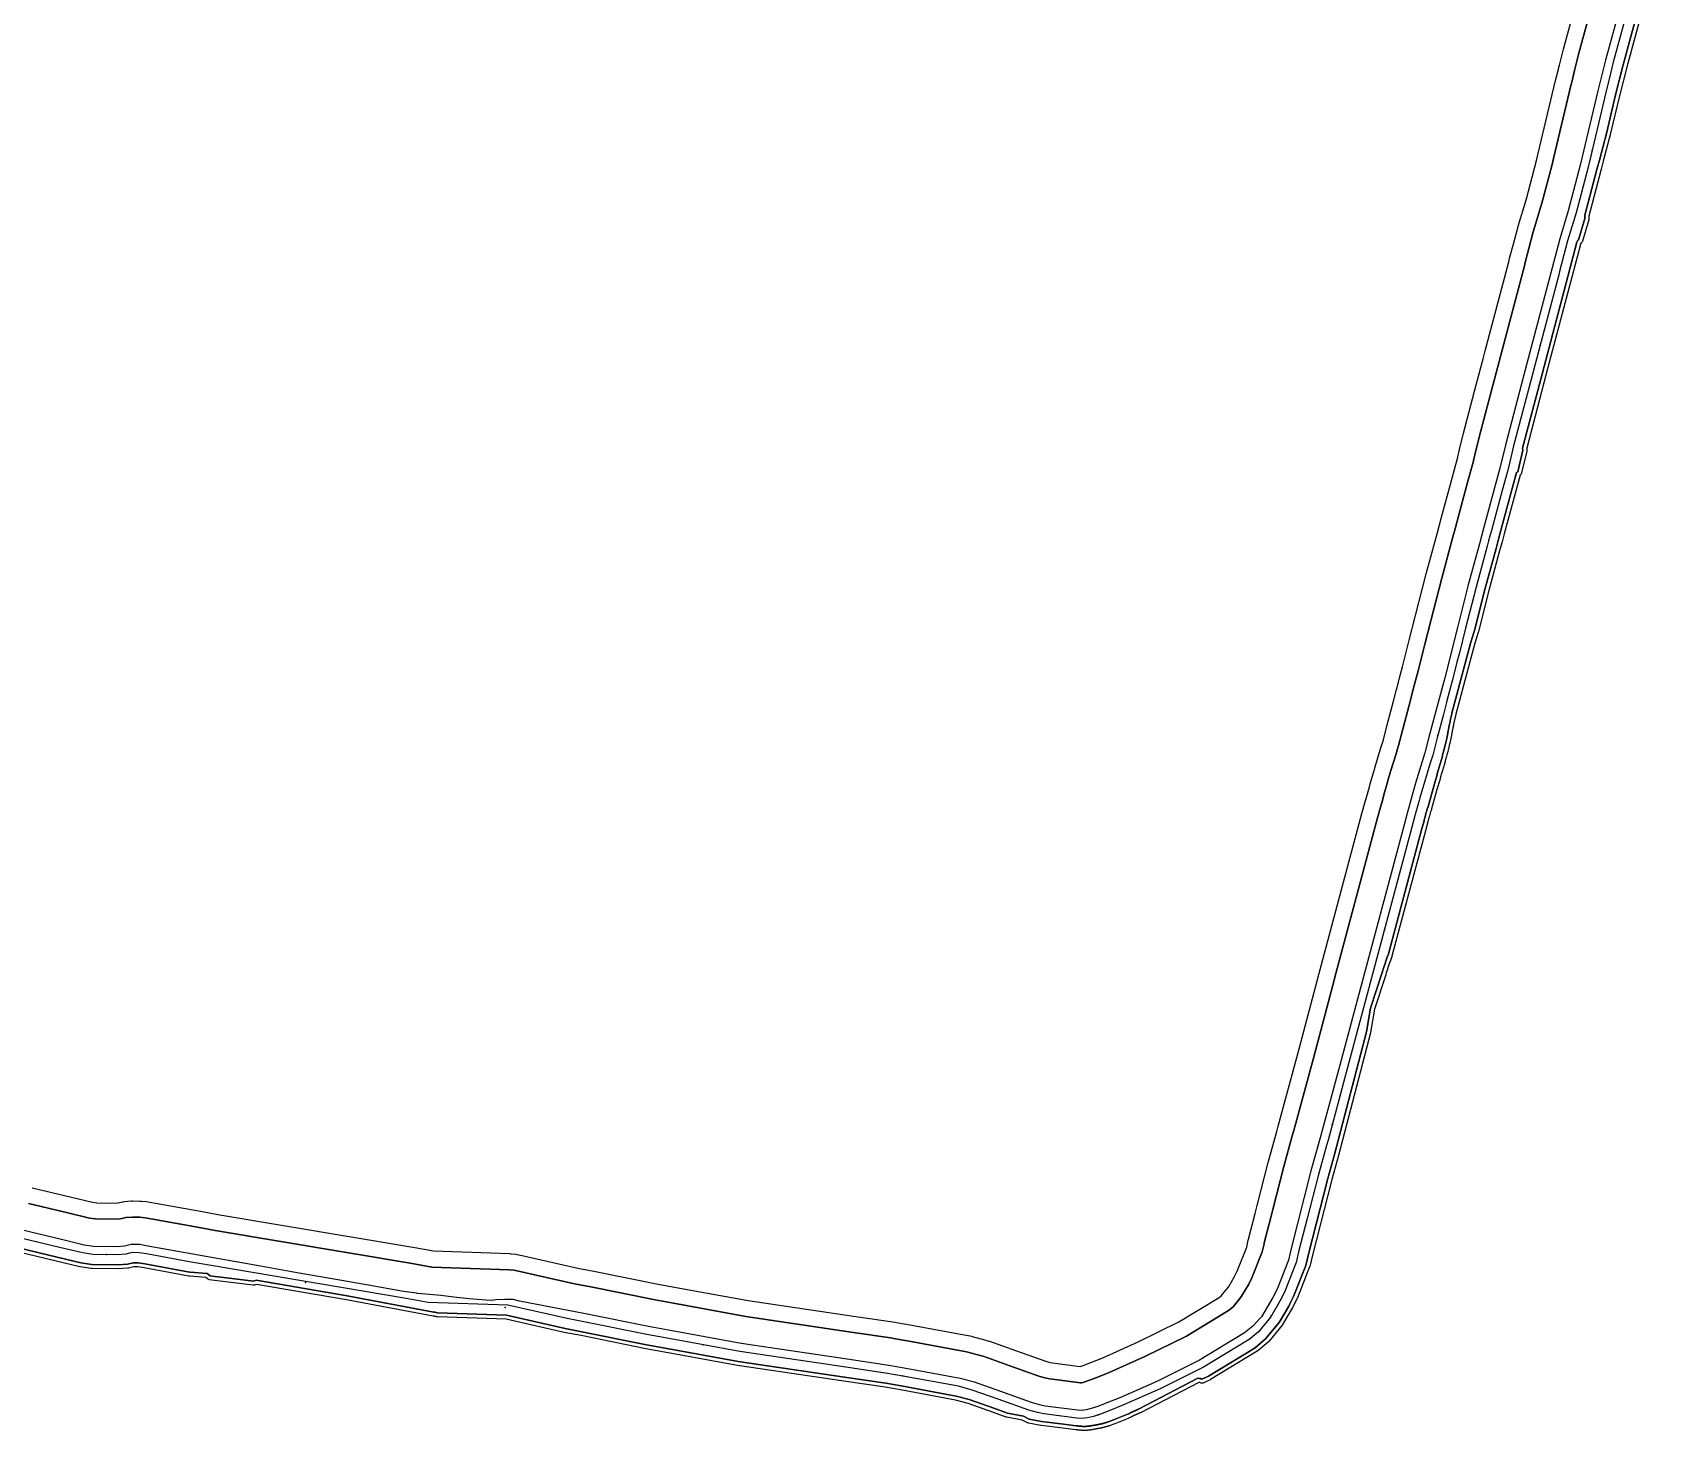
# Model space of a CAD drawing. Header units: inches. Extents: x 87993 to 113012, y 435073 to 454214.
# Drawn here: x 91608 to 92414, y 440120 to 440813 of the extents above; entities that cross this region are included whole.
import ezdxf

# ---------------------------------------------------------------- set-up
doc = ezdxf.new("R2010")
doc.units = ezdxf.units.IN
doc.header["$MEASUREMENT"] = 0
for name, color, linetype, true_color in [('As_waterkering_ZES', 7, 'Continuous', 0x00e84b), ('Beschermingszone_ZES', 7, 'Continuous', 0xfbe8ed), ('Grens_bebouwingsvrije_zone_ZES', 7, 'Continuous', 0xa4e805), ('Kernzone_ZES', 7, 'Continuous', 0xf3e833), ('Referentiepunten_ZES', 7, 'Continuous', 0xb0e81c)]:
    doc.layers.add(name, color=color, linetype=linetype, true_color=true_color)

msp = doc.modelspace()

# ---------------------------------------------------------------- linework, layer by layer
at = {"layer": 'As_waterkering_ZES'}
for points in [[(92407.6, 440859.77), (92391, 440798.77), (92388.9, 440790.36), (92387.62, 440785.28), (92387.24, 440783.73), (92378.46, 440746.74), (92377.64, 440743.59), (92372.53, 440724.11), (92368.35, 440710.16), (92366.38, 440702.67), (92364.37, 440695.07), (92364.36, 440695.02), (92363.92, 440693.36), (92352.27, 440649.13), (92351.25, 440645.26), (92347.83, 440632.28), (92341.6, 440608.62), (92339.67, 440600.7), (92338.82, 440597.17), (92338.66, 440596.53), (92335.94, 440586.48), (92335.27, 440584.01), (92330.56, 440566.65), (92329.52, 440562.78), (92328.47, 440558.93), (92322.96, 440538.6), (92317.81, 440518.24), (92314.71, 440506.01), (92313.5, 440501.28), (92311.29, 440492.57), (92309.84, 440487.09), (92308.53, 440482.17), (92308.31, 440481.31), (92306.76, 440475.46), (92303.66, 440463.78), (92301.5, 440455.27), (92300.88, 440453.26), (92300.12, 440450.78), (92297.38, 440441.88), (92296.86, 440440.21), (92295.16, 440434.12), (92294.76, 440432.69), (92293.15, 440426.92), (92292.86, 440425.89), (92291.11, 440419.58), (92269.85, 440339.93), (92269.65, 440339.18), (92259.31, 440300.46), (92249.59, 440264.44), (92248.84, 440261.76), (92244.65, 440246.72), (92239.25, 440225.6), (92238.27, 440221.74), (92235.02, 440209.05), (92233.8, 440203.74), (92227.99, 440188.95), (92225.77, 440184.5), (92221.24, 440176.85), (92218.92, 440174)], [(92218.92, 440174), (92215.11, 440169.33), (92210.57, 440165.51), (92187.89, 440151.8), (92166.36, 440141.17), (92147.94, 440132.92), (92141.4, 440130.34), (92136.78, 440128.56), (92133.28, 440127.44), (92130.37, 440126.64), (92127.4, 440126.38), (92125.03, 440126.61), (92108.79, 440128.62), (92105.54, 440129.29), (92101.32, 440130.54), (92086.06, 440135.98), (92073.25, 440140.51), (92066.45, 440142.36), (92038.85, 440147.44), (92031.28, 440148.76), (92010.66, 440151.8), (91958.09, 440159.61), (91921.98, 440166.2), (91912.8, 440167.85), (91880.71, 440174.32), (91872.48, 440175.93), (91843.09, 440182.52), (91803.52, 440183.94), (91792.63, 440185.94), (91695.01, 440202.33), (91686.16, 440203.91), (91664.02, 440207.95), (91660.36, 440208.59), (91656.86, 440208.66), (91653.76, 440207.86), (91649.57, 440207.57), (91637.32, 440207.73), (91632.36, 440208.46), (91620.87, 440211.23), (91601.62, 440215.83)]]:
    msp.add_lwpolyline(points, dxfattribs=at)
at = {"layer": 'Beschermingszone_ZES'}
for points in [[(91607.3, 440240.79, 0), (91626.85, 440236.12, 0), (91637.24, 440233.62, 0), (91639.36, 440233.3, 0), (91648.84, 440233.18, 0), (91649.65, 440233.24, 0), (91650.53, 440233.46, 0), (91650.82, 440233.53, 0), (91652.12, 440233.81, 0), (91652.41, 440233.87, 0), (91653.15, 440233.96, 0), (91656.37, 440234.23, 0), (91657.1, 440234.25, 0), (91660.84, 440234.18, 0), (91661.45, 440234.15, 0), (91664.14, 440233.89, 0), (91664.75, 440233.81, 0), (91668.49, 440233.16, 0), (91690.71, 440229.1, 0), (91699.38, 440227.55, 0), (91797.06, 440211.15, 0), (91806.3, 440209.46, 0), (91844.01, 440208.11, 0), (91844.56, 440208.07, 0), (91846.98, 440207.81, 0), (91847.53, 440207.73, 0), (91847.71, 440207.7, 0), (91848.51, 440207.54, 0), (91848.69, 440207.5, 0), (91877.75, 440200.99, 0), (91885.7, 440199.43, 0), (91917.59, 440193, 0), (91926.54, 440191.39, 0), (91962.26, 440184.88, 0), (92014.4, 440177.13, 0), (92035.06, 440174.08, 0), (92035.63, 440173.99, 0), (92043.35, 440172.65, 0), (92071.09, 440167.54, 0), (92071.42, 440167.47, 0), (92072.85, 440167.14, 0), (92073.17, 440167.06, 0), (92079.97, 440165.21, 0), (92080.26, 440165.13, 0), (92081.51, 440164.74, 0), (92081.79, 440164.64, 0), (92094.63, 440160.1, 0), (92109.26, 440154.89, 0), (92111.78, 440154.14, 0), (92112.95, 440153.9, 0), (92126.67, 440152.2, 0), (92128.25, 440152.71, 0), (92132.1, 440154.19, 0), (92138.01, 440156.52, 0), (92155.46, 440164.34, 0), (92175.57, 440174.27, 0), (92195.62, 440186.39, 0), (92196.79, 440187.38, 0), (92198.99, 440190.07, 0), (92199.1, 440190.21, 0), (92200.19, 440191.54, 0), (92203.28, 440196.76, 0), (92204.59, 440199.38, 0), (92209.28, 440211.32, 0), (92210.08, 440214.82, 0), (92210.21, 440215.34, 0), (92213.46, 440228.08, 0), (92214.45, 440231.95, 0), (92219.92, 440253.32, 0), (92224.19, 440268.66, 0), (92224.91, 440271.24, 0), (92234.59, 440307.11, 0), (92244.91, 440345.79, 0), (92245.11, 440346.53, 0), (92266.41, 440426.3, 0), (92268.2, 440432.76, 0), (92268.49, 440433.81, 0), (92270.1, 440439.58, 0), (92270.5, 440441.01, 0), (92272.22, 440447.15, 0), (92272.38, 440447.7, 0), (92272.91, 440449.42, 0), (92275.65, 440458.32, 0), (92276.42, 440460.8, 0), (92276.85, 440462.19, 0), (92278.88, 440470.21, 0), (92282.01, 440482.03, 0), (92283.56, 440487.88, 0), (92283.79, 440488.73, 0), (92285.09, 440493.65, 0), (92286.51, 440499, 0), (92288.69, 440507.58, 0), (92289.89, 440512.31, 0), (92293, 440524.53, 0), (92298.19, 440545.09, 0), (92303.77, 440565.65, 0), (92304.81, 440569.47, 0), (92305.84, 440573.32, 0), (92310.56, 440590.71, 0), (92311.23, 440593.18, 0), (92313.87, 440602.91, 0), (92313.94, 440603.22, 0), (92314.8, 440606.74, 0), (92316.78, 440614.9, 0), (92323.08, 440638.8, 0), (92326.49, 440651.78, 0), (92327.52, 440655.65, 0), (92339.17, 440699.88, 0), (92339.61, 440701.58, 0), (92341.62, 440709.19, 0), (92343.61, 440716.75, 0), (92343.81, 440717.45, 0), (92347.88, 440731.04, 0), (92352.87, 440750.07, 0), (92353.62, 440752.93, 0), (92362.37, 440789.8, 0), (92362.79, 440791.5, 0), (92363.94, 440796.03, 0), (92364.06, 440796.58, 0), (92364.29, 440797.38, 0), (92366.24, 440805.24, 0), (92382.93, 440866.59, 0)], [(92414.35, 440857.9, 0), (92397.78, 440797, 0), (92394.04, 440782.07, 0), (92389.65, 440763.56, 0), (92389.63, 440763.52, 0), (92386, 440749.68, 0), (92384.98, 440745.8, 0), (92383.97, 440741.93, 0), (92378.88, 440722.5, 0), (92378.85, 440722.29, 0), (92378.86, 440721.95, 0), (92378.87, 440721.57, 0), (92378.9, 440721.28, 0), (92378.88, 440720.98, 0), (92378.81, 440720.7, 0), (92375.64, 440710.09, 0), (92375.52, 440709.8, 0), (92375.36, 440709.52, 0), (92375.16, 440709.28, 0), (92374.92, 440709.07, 0), (92374.87, 440709.03, 0), (92374.84, 440708.99, 0), (92374.8, 440708.95, 0), (92374.78, 440708.9, 0), (92374.75, 440708.86, 0), (92374.74, 440708.8, 0), (92374.72, 440708.74, 0), (92374.7, 440708.58, 0), (92374.66, 440708.42, 0), (92358.6, 440647.46, 0), (92357.58, 440643.59, 0), (92348.06, 440607.42, 0), (92348.17, 440606.75, 0), (92348.2, 440606.47, 0), (92348.2, 440606.2, 0), (92348.15, 440605.93, 0), (92345.54, 440595.21, 0), (92345.46, 440594.95, 0), (92345.34, 440594.69, 0), (92345.18, 440594.46, 0), (92345, 440594.26, 0), (92344.78, 440594.08, 0), (92336.88, 440564.94, 0), (92335.84, 440561.07, 0), (92334.79, 440557.22, 0), (92329.29, 440536.94, 0), (92324.15, 440516.59, 0), (92324.12, 440516.49, 0), (92322.35, 440510.75, 0), (92312.94, 440475.51, 0), (92312.87, 440475.2, 0), (92312.79, 440474.85, 0), (92312.71, 440474.5, 0), (92312.63, 440474.15, 0), (92312.56, 440473.8, 0), (92312.48, 440473.44, 0), (92312.4, 440473.1, 0), (92312.32, 440472.75, 0), (92312.24, 440472.4, 0), (92312.17, 440472.05, 0), (92312.09, 440471.7, 0), (92312.01, 440471.35, 0), (92311.93, 440470.99, 0), (92311.86, 440470.65, 0), (92311.78, 440470.3, 0), (92311.71, 440469.95, 0), (92311.66, 440469.71, 0), (92311.6, 440469.46, 0), (92311.55, 440469.2, 0), (92311.5, 440468.95, 0), (92311.45, 440468.69, 0), (92311.4, 440468.44, 0), (92311.35, 440468.18, 0), (92311.3, 440467.93, 0), (92311.25, 440467.67, 0), (92311.2, 440467.42, 0), (92311.15, 440467.16, 0), (92311.11, 440466.91, 0), (92311.06, 440466.65, 0), (92311.01, 440466.4, 0), (92310.96, 440466.14, 0), (92310.92, 440465.9, 0), (92310.89, 440465.74, 0), (92310.86, 440465.55, 0), (92310.81, 440465.24, 0), (92310.76, 440464.95, 0), (92310.71, 440464.66, 0), (92310.66, 440464.35, 0), (92310.6, 440464.05, 0), (92310.54, 440463.76, 0), (92310.48, 440463.46, 0), (92310.42, 440463.16, 0), (92310.36, 440462.87, 0), (92310.29, 440462.57, 0), (92310.22, 440462.27, 0), (92310.16, 440461.98, 0), (92310.09, 440461.69, 0), (92310.02, 440461.39, 0), (92309.94, 440461.09, 0), (92309.87, 440460.8, 0), (92309.48, 440459.28, 0), (92308.76, 440456.44, 0), (92308.62, 440455.88, 0), (92308.47, 440455.33, 0), (92308.33, 440454.77, 0), (92308.18, 440454.22, 0), (92308.03, 440453.67, 0), (92307.88, 440453.12, 0), (92307.73, 440452.57, 0), (92307.57, 440452.02, 0), (92307.42, 440451.47, 0), (92307.26, 440450.92, 0), (92307.1, 440450.37, 0), (92306.94, 440449.82, 0), (92306.78, 440449.27, 0), (92306.62, 440448.73, 0), (92306.45, 440448.18, 0), (92306.29, 440447.65, 0), (92305.85, 440446.12, 0), (92305.38, 440444.43, 0), (92305.02, 440442.92, 0), (92304.98, 440442.8, 0), (92303.58, 440438.23, 0), (92300.9, 440428.66, 0), (92300.87, 440428.55, 0), (92300.64, 440427.83, 0), (92300.42, 440427.13, 0), (92300.21, 440426.42, 0), (92300.01, 440425.71, 0), (92299.81, 440425, 0), (92299.62, 440424.29, 0), (92299.44, 440423.57, 0), (92299.26, 440422.85, 0), (92299.13, 440422.3, 0), (92299.11, 440422.22, 0), (92297.86, 440417.74, 0), (92281.25, 440355.52, 0), (92281.2, 440355.34, 0), (92281.16, 440355.24, 0), (92280.84, 440354.37, 0), (92280.52, 440353.49, 0), (92280.21, 440352.61, 0), (92279.91, 440351.73, 0), (92279.6, 440350.85, 0), (92279.31, 440349.97, 0), (92279.02, 440349.08, 0), (92278.74, 440348.19, 0), (92278.45, 440347.31, 0), (92278.18, 440346.4, 0), (92272.67, 440329.4, 0), (92270.7, 440317.77, 0), (92270.66, 440317.6, 0), (92254.71, 440256.74, 0), (92251.41, 440244.91, 0), (92241.83, 440207.4, 0), (92240.54, 440201.81, 0), (92240.47, 440201.57, 0), (92240.46, 440201.53, 0), (92234.43, 440186.18, 0), (92234.35, 440186.02, 0), (92231.95, 440181.21, 0), (92231.89, 440181.09, 0), (92227.07, 440172.96, 0), (92226.9, 440172.71, 0), (92220.23, 440164.53, 0), (92219.97, 440164.28, 0), (92214.77, 440159.9, 0), (92214.52, 440159.72, 0), (92191.31, 440145.69, 0), (92191.18, 440145.62, 0), (92188, 440144.05, 0), (92187.68, 440143.93, 0), (92187.35, 440143.86, 0), (92187.01, 440143.85, 0), (92186.67, 440143.89, 0), (92186.35, 440144, 0), (92186.05, 440144.15, 0), (92185.99, 440144.19, 0), (92185.94, 440144.22, 0), (92185.92, 440144.25, 0), (92185.87, 440144.26, 0), (92185.81, 440144.28, 0), (92185.55, 440144.28, 0), (92156.63, 440129.26, 0), (92156.51, 440129.2, 0), (92156.36, 440129.13, 0), (92156.2, 440129.06, 0), (92156.05, 440128.99, 0), (92155.89, 440128.93, 0), (92155.74, 440128.86, 0), (92155.58, 440128.79, 0), (92155.43, 440128.72, 0), (92155.27, 440128.65, 0), (92155.12, 440128.58, 0), (92154.96, 440128.52, 0), (92154.81, 440128.45, 0), (92154.65, 440128.38, 0), (92154.49, 440128.31, 0), (92154.35, 440128.24, 0), (92154.19, 440128.17, 0), (92154.02, 440128.1, 0), (92153.93, 440128.06, 0), (92153.84, 440128.02, 0), (92153.74, 440127.97, 0), (92153.65, 440127.93, 0), (92153.56, 440127.89, 0), (92153.46, 440127.84, 0), (92153.37, 440127.8, 0), (92153.28, 440127.76, 0), (92153.19, 440127.71, 0), (92153.09, 440127.66, 0), (92153, 440127.62, 0), (92152.91, 440127.57, 0), (92152.81, 440127.52, 0), (92152.73, 440127.48, 0), (92152.64, 440127.43, 0), (92152.53, 440127.37, 0), (92152.32, 440127.26, 0), (92152.12, 440127.16, 0), (92151.92, 440127.06, 0), (92151.72, 440126.95, 0), (92151.62, 440126.9, 0), (92151.52, 440126.85, 0), (92150.69, 440126.48, 0), (92150.61, 440126.45, 0), (92143.94, 440123.82, 0), (92141.06, 440122.71, 0), (92140.87, 440122.65, 0), (92140.78, 440122.62, 0), (92140.6, 440122.57, 0), (92140.41, 440122.52, 0), (92140.22, 440122.47, 0), (92140.03, 440122.42, 0), (92139.84, 440122.37, 0), (92139.65, 440122.31, 0), (92139.46, 440122.26, 0), (92139.28, 440122.2, 0), (92139.09, 440122.15, 0), (92138.93, 440122.1, 0), (92138.77, 440122.06, 0), (92138.6, 440122.01, 0), (92138.43, 440121.97, 0), (92138.27, 440121.92, 0), (92138.11, 440121.88, 0), (92137.94, 440121.84, 0), (92137.78, 440121.8, 0), (92137.61, 440121.76, 0), (92137.44, 440121.72, 0), (92137.27, 440121.68, 0), (92137.1, 440121.65, 0), (92136.93, 440121.61, 0), (92136.77, 440121.58, 0), (92136.61, 440121.55, 0), (92136.44, 440121.51, 0), (92136.15, 440121.46, 0), (92135.86, 440121.41, 0), (92135.56, 440121.35, 0), (92135.28, 440121.3, 0), (92134.98, 440121.25, 0), (92134.69, 440121.19, 0), (92134.4, 440121.14, 0), (92134.11, 440121.09, 0), (92133.82, 440121.04, 0), (92133.52, 440120.99, 0), (92133.23, 440120.94, 0), (92132.94, 440120.89, 0), (92132.65, 440120.84, 0), (92132.36, 440120.79, 0), (92132.07, 440120.74, 0), (92131.76, 440120.69, 0), (92131.58, 440120.67, 0), (92131.41, 440120.64, 0), (92131.25, 440120.62, 0), (92131.2, 440120.61, 0), (92131.05, 440120.6, 0), (92130.9, 440120.59, 0), (92130.85, 440120.58, 0), (92130.7, 440120.56, 0), (92130.52, 440120.55, 0), (92130.35, 440120.53, 0), (92130.18, 440120.51, 0), (92130, 440120.5, 0), (92129.81, 440120.49, 0), (92129.64, 440120.48, 0), (92129.47, 440120.47, 0), (92129.28, 440120.47, 0), (92129.11, 440120.46, 0), (92128.94, 440120.46, 0), (92128.8, 440120.46, 0), (92128.66, 440120.46, 0), (92128.53, 440120.46, 0), (92128.39, 440120.46, 0), (92128.28, 440120.46, 0), (92128.23, 440120.46, 0), (92128.11, 440120.47, 0), (92127.97, 440120.47, 0), (92127.84, 440120.48, 0), (92127.72, 440120.48, 0), (92127.68, 440120.48, 0), (92127.56, 440120.49, 0), (92127.45, 440120.5, 0), (92127.4, 440120.5, 0), (92127.28, 440120.51, 0), (92127.17, 440120.52, 0), (92127.12, 440120.52, 0), (92127.01, 440120.53, 0), (92126.88, 440120.55, 0), (92126.75, 440120.56, 0), (92126.62, 440120.57, 0), (92126.48, 440120.59, 0), (92126.34, 440120.6, 0), (92126.2, 440120.61, 0), (92126.06, 440120.63, 0), (92125.93, 440120.64, 0), (92125.79, 440120.66, 0), (92125.64, 440120.67, 0), (92125.5, 440120.68, 0), (92125.36, 440120.7, 0), (92125.22, 440120.72, 0), (92125.08, 440120.73, 0), (92124.95, 440120.75, 0), (92124.81, 440120.76, 0), (92124.66, 440120.78, 0), (92124.52, 440120.79, 0), (92118.17, 440121.55, 0), (92114.19, 440122.03, 0), (92110.22, 440122.51, 0), (92107.35, 440122.85, 0), (92107.22, 440122.87, 0), (92101.09, 440124.08, 0), (92100.8, 440124.16, 0), (92100.56, 440124.27, 0), (92098.02, 440125.59, 0), (92090.42, 440127.02, 0), (92090.12, 440127.1, 0), (92083.72, 440129.38, 0), (92071.17, 440133.82, 0), (92064.9, 440135.53, 0), (92037.62, 440140.55, 0), (92030.17, 440141.85, 0), (92009.63, 440144.88, 0), (91956.98, 440152.7, 0), (91956.92, 440152.71, 0), (91920.73, 440159.31, 0), (91911.49, 440160.97, 0), (91879.34, 440167.45, 0), (91871.07, 440169.07, 0), (91871.01, 440169.09, 0), (91842.19, 440175.55, 0), (91808.16, 440176.77, 0), (91807.88, 440176.8, 0), (91807.71, 440176.84, 0), (91807.55, 440176.88, 0), (91807.11, 440176.96, 0), (91806.69, 440177.04, 0), (91806.25, 440177.09, 0), (91806.11, 440177.11, 0), (91763.05, 440185.23, 0), (91718.53, 440192.83, 0), (91717.89, 440192.57, 0), (91717.56, 440192.46, 0), (91717.22, 440192.41, 0), (91716.88, 440192.42, 0), (91697.73, 440194.77, 0), (91697.64, 440194.79, 0), (91695.18, 440195.2, 0), (91694.86, 440195.28, 0), (91694.56, 440195.42, 0), (91694.29, 440195.6, 0), (91693.37, 440196.31, 0), (91685.47, 440196.93, 0), (91685.27, 440196.95, 0), (91684.92, 440197.02, 0), (91662.79, 440201.06, 0), (91659.69, 440201.6, 0), (91657.67, 440201.64, 0), (91655.05, 440200.97, 0), (91654.9, 440200.94, 0), (91654.7, 440200.91, 0), (91649.85, 440200.57, 0), (91649.7, 440200.56, 0), (91636.89, 440200.73, 0), (91636.63, 440200.75, 0), (91631.12, 440201.56, 0), (91631.06, 440201.57, 0), (91630.94, 440201.6, 0), (91619.24, 440204.42, 0), (91600.07, 440209.01, 0)], [(91600.51, 440210.96, 0), (91619.7, 440206.37, 0), (91631.41, 440203.54, 0), (91636.92, 440202.73, 0), (91649.71, 440202.56, 0), (91654.56, 440202.91, 0), (91657.44, 440203.64, 0), (91659.88, 440203.6, 0), (91663.14, 440203.03, 0), (91685.27, 440198.99, 0), (91685.62, 440198.92, 0), (91694.13, 440198.26, 0), (91695.52, 440197.17, 0), (91697.97, 440196.76, 0), (91717.12, 440194.41, 0), (91718.29, 440194.9, 0), (91763.4, 440187.2, 0), (91806.47, 440179.08, 0), (91806.98, 440179.02, 0), (91807.48, 440178.93, 0), (91807.99, 440178.84, 0), (91808.23, 440178.77, 0), (91842.45, 440177.54, 0), (91871.45, 440171.04, 0), (91879.73, 440169.41, 0), (91911.86, 440162.94, 0), (91921.09, 440161.28, 0), (91957.27, 440154.68, 0), (92009.93, 440146.86, 0), (92030.48, 440143.83, 0), (92037.97, 440142.52, 0), (92065.34, 440137.48, 0), (92071.76, 440135.73, 0), (92084.39, 440131.27, 0), (92090.79, 440128.99, 0), (92098.68, 440127.5, 0), (92101.48, 440126.04, 0), (92107.59, 440124.84, 0), (92110.46, 440124.5, 0), (92114.43, 440124.02, 0), (92118.41, 440123.54, 0), (92124.75, 440122.78, 0), (92124.89, 440122.76, 0), (92125.02, 440122.75, 0), (92125.16, 440122.73, 0), (92125.3, 440122.72, 0), (92125.44, 440122.7, 0), (92125.57, 440122.69, 0), (92125.71, 440122.67, 0), (92125.85, 440122.66, 0), (92125.99, 440122.64, 0), (92126.12, 440122.63, 0), (92126.26, 440122.62, 0), (92126.4, 440122.6, 0), (92126.54, 440122.59, 0), (92126.68, 440122.58, 0), (92126.81, 440122.56, 0), (92126.95, 440122.55, 0), (92127.07, 440122.54, 0), (92127.19, 440122.53, 0), (92127.32, 440122.51, 0), (92127.44, 440122.5, 0), (92127.56, 440122.5, 0), (92127.68, 440122.49, 0), (92127.81, 440122.48, 0), (92127.93, 440122.48, 0), (92128.05, 440122.47, 0), (92128.17, 440122.46, 0), (92128.3, 440122.46, 0), (92128.42, 440122.46, 0), (92128.54, 440122.46, 0), (92128.66, 440122.46, 0), (92128.79, 440122.46, 0), (92128.91, 440122.46, 0), (92129.07, 440122.46, 0), (92129.23, 440122.47, 0), (92129.39, 440122.47, 0), (92129.55, 440122.48, 0), (92129.71, 440122.49, 0), (92129.86, 440122.5, 0), (92130.02, 440122.51, 0), (92130.18, 440122.52, 0), (92130.34, 440122.53, 0), (92130.5, 440122.55, 0), (92130.66, 440122.57, 0), (92130.82, 440122.58, 0), (92130.98, 440122.6, 0), (92131.13, 440122.62, 0), (92131.29, 440122.65, 0), (92131.45, 440122.67, 0), (92131.74, 440122.72, 0), (92132.03, 440122.77, 0), (92132.32, 440122.81, 0), (92132.61, 440122.86, 0), (92132.9, 440122.91, 0), (92133.18, 440122.96, 0), (92133.47, 440123.01, 0), (92133.76, 440123.06, 0), (92134.05, 440123.11, 0), (92134.34, 440123.16, 0), (92134.63, 440123.21, 0), (92134.92, 440123.27, 0), (92135.2, 440123.32, 0), (92135.49, 440123.37, 0), (92135.78, 440123.43, 0), (92136.07, 440123.48, 0), (92136.23, 440123.51, 0), (92136.38, 440123.54, 0), (92136.54, 440123.57, 0), (92136.69, 440123.6, 0), (92136.84, 440123.64, 0), (92137, 440123.67, 0), (92137.15, 440123.71, 0), (92137.31, 440123.74, 0), (92137.46, 440123.78, 0), (92137.61, 440123.82, 0), (92137.77, 440123.86, 0), (92137.92, 440123.9, 0), (92138.07, 440123.94, 0), (92138.23, 440123.98, 0), (92138.38, 440124.02, 0), (92138.53, 440124.07, 0), (92138.72, 440124.13, 0), (92138.91, 440124.18, 0), (92139.11, 440124.23, 0), (92139.3, 440124.29, 0), (92139.49, 440124.34, 0), (92139.68, 440124.4, 0), (92139.88, 440124.45, 0), (92140.07, 440124.5, 0), (92140.26, 440124.56, 0), (92140.36, 440124.58, 0), (92143.22, 440125.68, 0), (92149.88, 440128.31, 0), (92150.7, 440128.68, 0), (92150.81, 440128.73, 0), (92151.01, 440128.83, 0), (92151.2, 440128.94, 0), (92151.4, 440129.04, 0), (92151.6, 440129.14, 0), (92151.7, 440129.19, 0), (92151.8, 440129.25, 0), (92151.9, 440129.3, 0), (92152, 440129.35, 0), (92152.1, 440129.4, 0), (92152.2, 440129.45, 0), (92152.3, 440129.5, 0), (92152.4, 440129.55, 0), (92152.5, 440129.6, 0), (92152.61, 440129.65, 0), (92152.71, 440129.7, 0), (92152.81, 440129.75, 0), (92152.91, 440129.79, 0), (92153.01, 440129.84, 0), (92153.12, 440129.89, 0), (92153.22, 440129.93, 0), (92153.38, 440130, 0), (92153.53, 440130.07, 0), (92153.69, 440130.14, 0), (92153.84, 440130.21, 0), (92154, 440130.27, 0), (92154.15, 440130.34, 0), (92154.31, 440130.41, 0), (92154.46, 440130.48, 0), (92154.62, 440130.55, 0), (92154.77, 440130.62, 0), (92154.93, 440130.69, 0), (92155.09, 440130.76, 0), (92155.24, 440130.82, 0), (92155.4, 440130.89, 0), (92155.55, 440130.96, 0), (92155.71, 440131.03, 0), (92185.13, 440146.32, 0), (92185.97, 440146.26, 0), (92186.02, 440146.26, 0), (92186.08, 440146.25, 0), (92186.14, 440146.25, 0), (92186.19, 440146.24, 0), (92186.25, 440146.23, 0), (92186.3, 440146.21, 0), (92186.35, 440146.2, 0), (92186.41, 440146.19, 0), (92186.46, 440146.17, 0), (92186.52, 440146.15, 0), (92186.57, 440146.14, 0), (92186.62, 440146.11, 0), (92186.67, 440146.09, 0), (92186.72, 440146.07, 0), (92186.77, 440146.05, 0), (92186.82, 440146.02, 0), (92186.94, 440145.96, 0), (92187.06, 440145.88, 0), (92187.12, 440145.85, 0), (92190.29, 440147.41, 0), (92213.49, 440161.44, 0), (92218.68, 440165.81, 0), (92225.35, 440173.98, 0), (92230.16, 440182.1, 0), (92232.56, 440186.91, 0), (92238.6, 440202.26, 0), (92239.88, 440207.88, 0), (92249.48, 440245.43, 0), (92252.78, 440257.26, 0), (92268.73, 440318.11, 0), (92270.72, 440329.88, 0), (92276.27, 440347, 0), (92276.55, 440347.9, 0), (92276.83, 440348.8, 0), (92277.12, 440349.7, 0), (92277.41, 440350.59, 0), (92277.71, 440351.49, 0), (92278.02, 440352.38, 0), (92278.32, 440353.27, 0), (92278.64, 440354.16, 0), (92278.96, 440355.05, 0), (92279.28, 440355.94, 0), (92279.32, 440356.03, 0), (92295.93, 440418.27, 0), (92297.18, 440422.76, 0), (92297.31, 440423.33, 0), (92297.5, 440424.06, 0), (92297.68, 440424.8, 0), (92297.88, 440425.52, 0), (92298.08, 440426.26, 0), (92298.3, 440426.98, 0), (92298.51, 440427.71, 0), (92298.73, 440428.43, 0), (92298.96, 440429.16, 0), (92298.98, 440429.2, 0), (92301.66, 440438.8, 0), (92303.07, 440443.39, 0), (92303.44, 440444.93, 0), (92303.93, 440446.66, 0), (92304.37, 440448.22, 0), (92304.54, 440448.76, 0), (92304.7, 440449.3, 0), (92304.86, 440449.84, 0), (92305.02, 440450.39, 0), (92305.18, 440450.93, 0), (92305.34, 440451.47, 0), (92305.5, 440452.02, 0), (92305.65, 440452.56, 0), (92305.8, 440453.1, 0), (92305.95, 440453.65, 0), (92306.1, 440454.2, 0), (92306.25, 440454.74, 0), (92306.39, 440455.29, 0), (92306.54, 440455.84, 0), (92306.68, 440456.38, 0), (92306.82, 440456.93, 0), (92307.54, 440459.77, 0), (92307.93, 440461.3, 0), (92308, 440461.58, 0), (92308.07, 440461.87, 0), (92308.14, 440462.15, 0), (92308.21, 440462.43, 0), (92308.27, 440462.72, 0), (92308.34, 440463, 0), (92308.4, 440463.29, 0), (92308.46, 440463.57, 0), (92308.52, 440463.86, 0), (92308.58, 440464.15, 0), (92308.64, 440464.43, 0), (92308.69, 440464.72, 0), (92308.74, 440465.01, 0), (92308.79, 440465.29, 0), (92308.84, 440465.58, 0), (92308.89, 440465.87, 0), (92308.92, 440466.06, 0), (92308.95, 440466.24, 0), (92309, 440466.5, 0), (92309.04, 440466.76, 0), (92309.09, 440467.02, 0), (92309.14, 440467.27, 0), (92309.19, 440467.53, 0), (92309.24, 440467.79, 0), (92309.29, 440468.05, 0), (92309.34, 440468.31, 0), (92309.39, 440468.57, 0), (92309.44, 440468.82, 0), (92309.49, 440469.08, 0), (92309.54, 440469.34, 0), (92309.59, 440469.6, 0), (92309.64, 440469.86, 0), (92309.7, 440470.11, 0), (92309.75, 440470.37, 0), (92309.83, 440470.72, 0), (92309.9, 440471.07, 0), (92309.98, 440471.43, 0), (92310.06, 440471.78, 0), (92310.14, 440472.13, 0), (92310.21, 440472.48, 0), (92310.29, 440472.83, 0), (92310.37, 440473.18, 0), (92310.45, 440473.53, 0), (92310.52, 440473.88, 0), (92310.6, 440474.23, 0), (92310.68, 440474.59, 0), (92310.76, 440474.94, 0), (92310.84, 440475.29, 0), (92310.92, 440475.64, 0), (92311, 440475.99, 0), (92320.43, 440511.3, 0), (92322.21, 440517.08, 0), (92327.36, 440537.45, 0), (92332.86, 440557.74, 0), (92333.91, 440561.59, 0), (92334.95, 440565.46, 0), (92343.07, 440595.4, 0), (92343.6, 440595.68, 0), (92346.21, 440606.4, 0), (92346.01, 440607.5, 0), (92355.65, 440644.1, 0), (92356.67, 440647.97, 0), (92372.73, 440708.93, 0), (92372.75, 440709.16, 0), (92372.82, 440709.39, 0), (92372.9, 440709.63, 0), (92373.02, 440709.85, 0), (92373.14, 440710.08, 0), (92373.31, 440710.28, 0), (92373.48, 440710.49, 0), (92373.7, 440710.65, 0), (92373.72, 440710.67, 0), (92376.9, 440721.27, 0), (92376.88, 440721.38, 0), (92376.86, 440721.89, 0), (92376.85, 440722.39, 0), (92376.91, 440722.88, 0), (92382.04, 440742.44, 0), (92383.05, 440746.31, 0), (92384.07, 440750.19, 0), (92387.7, 440764.03, 0), (92392.09, 440782.55, 0), (92395.84, 440797.51, 0), (92412.42, 440858.44, 0)], [(92390.64, 440864.46, 0), (92373.98, 440803.22, 0), (92371.82, 440794.63, 0), (92370.55, 440789.55, 0), (92370.14, 440787.9, 0), (92361.38, 440750.99, 0), (92360.61, 440748.04, 0), (92355.58, 440728.87, 0), (92351.49, 440715.22, 0), (92351.33, 440714.65, 0), (92349.36, 440707.16, 0), (92347.35, 440699.54, 0), (92346.9, 440697.84, 0), (92335.25, 440653.61, 0), (92334.23, 440649.74, 0), (92330.81, 440636.76, 0), (92324.54, 440612.94, 0), (92322.57, 440604.85, 0), (92321.72, 440601.33, 0), (92321.62, 440600.92, 0), (92318.95, 440591.08, 0), (92318.28, 440588.62, 0), (92313.57, 440571.23, 0), (92312.53, 440567.38, 0), (92311.49, 440563.55, 0), (92305.93, 440543.06, 0), (92300.75, 440522.57, 0), (92297.65, 440510.34, 0), (92296.45, 440505.61, 0), (92294.26, 440497, 0), (92292.83, 440491.6, 0), (92291.52, 440486.68, 0), (92291.3, 440485.83, 0), (92289.74, 440479.98, 0), (92286.62, 440468.2, 0), (92284.55, 440460.03, 0), (92284.06, 440458.44, 0), (92283.3, 440455.96, 0), (92280.56, 440447.07, 0), (92280.04, 440445.39, 0), (92279.91, 440444.95, 0), (92278.21, 440438.85, 0), (92277.81, 440437.42, 0), (92276.2, 440431.66, 0), (92275.91, 440430.61, 0), (92274.13, 440424.2, 0), (92252.84, 440344.47, 0), (92252.64, 440343.72, 0), (92242.31, 440305.03, 0), (92232.62, 440269.11, 0), (92231.89, 440266.5, 0), (92227.65, 440251.26, 0), (92222.2, 440229.96, 0), (92221.21, 440226.1, 0), (92217.97, 440213.41, 0), (92217.87, 440212.98, 0), (92216.94, 440208.95, 0), (92211.9, 440196.12, 0), (92210.31, 440192.93, 0), (92206.77, 440186.95, 0), (92205.33, 440185.19, 0), (92205.28, 440185.13, 0), (92205.2, 440185.03, 0), (92202.51, 440181.74, 0), (92200.29, 440179.87, 0), (92179.42, 440167.25, 0), (92158.86, 440157.1, 0), (92141.11, 440149.14, 0), (92135.01, 440146.74, 0), (92130.92, 440145.16, 0), (92128.27, 440144.31, 0), (92127.36, 440144.07, 0), (92126.96, 440144.1, 0), (92111.65, 440146, 0), (92109.83, 440146.37, 0), (92106.78, 440147.28, 0), (92091.95, 440152.56, 0), (92079.13, 440157.1, 0), (92077.87, 440157.49, 0), (92071.07, 440159.34, 0), (92069.64, 440159.67, 0), (92041.94, 440164.77, 0), (92034.3, 440166.1, 0), (92033.84, 440166.18, 0), (92013.23, 440169.21, 0), (91960.96, 440176.98, 0), (91925.11, 440183.52, 0), (91916.09, 440185.14, 0), (91884.14, 440191.58, 0), (91876.1, 440193.16, 0), (91846.94, 440199.7, 0), (91846.14, 440199.86, 0), (91843.72, 440200.11, 0), (91805.43, 440201.49, 0), (91795.68, 440203.28, 0), (91698.02, 440219.67, 0), (91689.28, 440221.23, 0), (91667.09, 440225.28, 0), (91663.38, 440225.93, 0), (91660.69, 440226.19, 0), (91657.03, 440226.25, 0), (91653.8, 440225.99, 0), (91652.51, 440225.71, 0), (91650.94, 440225.31, 0), (91649.06, 440225.18, 0), (91638.72, 440225.31, 0), (91635.71, 440225.75, 0), (91624.98, 440228.34, 0), (91605.53, 440232.99, 0)]]:
    msp.add_polyline3d(points, dxfattribs=at)
at = {"layer": 'Grens_bebouwingsvrije_zone_ZES'}
msp.add_lwpolyline([(92403.75, 440860.83), (92387.13, 440799.78), (92383.35, 440784.68), (92374.58, 440747.7), (92373.77, 440744.6), (92368.68, 440725.19), (92364.5, 440711.25), (92347.38, 440646.28), (92337.72, 440609.6), (92334.79, 440597.53), (92326.7, 440567.69), (92325.66, 440563.82), (92324.61, 440559.98), (92319.09, 440539.62), (92313.93, 440519.22), (92307.42, 440493.57), (92299.79, 440464.79), (92297.65, 440456.36), (92293.02, 440441.34), (92289.01, 440426.97), (92287.25, 440420.63), (92255.45, 440301.5), (92245.74, 440265.5), (92241.15, 440249.16), (92231.14, 440210), (92229.97, 440204.92), (92224.34, 440190.58), (92222.25, 440186.41), (92216.56, 440176.8), (92216.19, 440176.31), (92212.36, 440172.24), (92208.23, 440168.78), (92185.96, 440155.31), (92164.66, 440144.79), (92146.39, 440136.61), (92139.95, 440134.07), (92135.44, 440132.33), (92132.14, 440131.27), (92129.66, 440130.6), (92127.42, 440130.4), (92125.47, 440130.59), (92109.44, 440132.57), (92106.52, 440133.17), (92102.56, 440134.34), (92087.4, 440139.75), (92074.45, 440144.33), (92067.34, 440146.26), (92039.56, 440151.38), (92031.91, 440152.71), (92011.24, 440155.76), (91958.74, 440163.56), (91922.69, 440170.13), (91913.55, 440171.78), (91881.49, 440178.24), (91848.87, 440184.63), (91845.75, 440185.38), (91841.59, 440185.45), (91837.09, 440185.17), (91834.77, 440184.81), (91832.16, 440184.98), (91823.94, 440185.76), (91816.33, 440186.61), (91809.81, 440187.41), (91800.48, 440188.22), (91800.47, 440188.23), (91798.14, 440188.43), (91797.75, 440188.46), (91791.4, 440189.36), (91773.04, 440192.59), (91767.18, 440193.62), (91764.67, 440194.06), (91738.64, 440198.65), (91738.63, 440198.65), (91720.55, 440201.83), (91686.87, 440207.84), (91664.72, 440211.89), (91660.74, 440212.58), (91656.39, 440212.66), (91653.12, 440211.83), (91649.45, 440211.57), (91637.64, 440211.72), (91633.12, 440212.39), (91621.81, 440215.12), (91602.51, 440219.73)], dxfattribs=at)
at = {"layer": 'Kernzone_ZES'}
for points in [[(92412.42, 440858.44), (92395.84, 440797.51), (92392.09, 440782.55), (92387.7, 440764.03), (92384.07, 440750.19), (92383.05, 440746.31), (92382.04, 440742.44), (92376.91, 440722.88), (92376.85, 440722.39), (92376.86, 440721.89), (92376.88, 440721.38), (92376.9, 440721.27), (92373.72, 440710.67), (92373.7, 440710.65), (92373.48, 440710.49), (92373.31, 440710.28), (92373.14, 440710.08), (92373.02, 440709.85), (92372.9, 440709.63), (92372.82, 440709.39), (92372.75, 440709.16), (92372.73, 440708.93), (92356.67, 440647.97), (92355.65, 440644.1), (92346.01, 440607.5), (92346.21, 440606.4), (92343.6, 440595.68), (92343.07, 440595.4), (92334.95, 440565.46), (92333.91, 440561.59), (92332.86, 440557.74), (92327.36, 440537.45), (92322.21, 440517.08), (92320.43, 440511.3), (92311, 440475.99), (92310.92, 440475.64), (92310.84, 440475.29), (92310.76, 440474.94), (92310.68, 440474.59), (92310.6, 440474.23), (92310.52, 440473.88), (92310.45, 440473.53), (92310.37, 440473.18), (92310.29, 440472.83), (92310.21, 440472.48), (92310.14, 440472.13), (92310.06, 440471.78), (92309.98, 440471.43), (92309.9, 440471.07), (92309.83, 440470.72), (92309.75, 440470.37), (92309.7, 440470.11), (92309.64, 440469.86), (92309.59, 440469.6), (92309.54, 440469.34), (92309.49, 440469.08), (92309.44, 440468.82), (92309.39, 440468.57), (92309.34, 440468.31), (92309.29, 440468.05), (92309.24, 440467.79), (92309.19, 440467.53), (92309.14, 440467.27), (92309.09, 440467.02), (92309.04, 440466.76), (92309, 440466.5), (92308.95, 440466.24), (92308.92, 440466.06), (92308.89, 440465.87), (92308.84, 440465.58), (92308.79, 440465.29), (92308.74, 440465.01), (92308.69, 440464.72), (92308.64, 440464.43), (92308.58, 440464.15), (92308.52, 440463.86), (92308.46, 440463.57), (92308.4, 440463.29), (92308.34, 440463), (92308.27, 440462.72), (92308.21, 440462.43), (92308.14, 440462.15), (92308.07, 440461.87), (92308, 440461.58), (92307.93, 440461.3), (92307.54, 440459.77), (92306.82, 440456.93), (92306.68, 440456.38), (92306.54, 440455.84), (92306.39, 440455.29), (92306.25, 440454.74), (92306.1, 440454.2), (92305.95, 440453.65), (92305.8, 440453.1), (92305.65, 440452.56), (92305.5, 440452.02), (92305.34, 440451.47), (92305.18, 440450.93), (92305.02, 440450.39), (92304.86, 440449.84), (92304.7, 440449.3), (92304.54, 440448.76), (92304.37, 440448.22), (92303.93, 440446.66), (92303.44, 440444.93), (92303.07, 440443.39), (92301.66, 440438.8), (92298.98, 440429.2), (92298.96, 440429.16), (92298.73, 440428.43), (92298.51, 440427.71), (92298.3, 440426.98), (92298.08, 440426.26), (92297.88, 440425.52), (92297.68, 440424.8), (92297.5, 440424.06), (92297.31, 440423.33), (92297.18, 440422.76), (92295.93, 440418.27), (92279.32, 440356.03), (92279.28, 440355.94), (92278.96, 440355.05), (92278.64, 440354.16), (92278.32, 440353.27), (92278.02, 440352.38), (92277.71, 440351.49), (92277.41, 440350.59), (92277.12, 440349.7), (92276.83, 440348.8), (92276.55, 440347.9), (92276.27, 440347), (92270.72, 440329.88), (92268.73, 440318.11), (92252.78, 440257.26), (92249.48, 440245.43), (92239.88, 440207.88), (92238.6, 440202.26), (92232.56, 440186.91), (92230.73, 440183.24), (92230.16, 440182.1), (92225.35, 440173.98), (92218.68, 440165.81), (92213.49, 440161.44), (92212.14, 440160.62), (92190.29, 440147.41), (92187.12, 440145.85), (92187.06, 440145.88), (92186.94, 440145.96), (92186.82, 440146.02), (92186.77, 440146.05), (92186.72, 440146.07), (92186.67, 440146.09), (92186.62, 440146.11), (92186.57, 440146.14), (92186.52, 440146.15), (92186.46, 440146.17), (92186.41, 440146.19), (92186.35, 440146.2), (92186.3, 440146.21), (92186.25, 440146.23), (92186.19, 440146.24), (92186.14, 440146.25), (92186.08, 440146.25), (92186.02, 440146.26), (92185.97, 440146.26), (92185.13, 440146.32), (92155.71, 440131.03), (92155.55, 440130.96), (92155.4, 440130.89), (92155.24, 440130.82), (92155.09, 440130.76), (92154.93, 440130.69), (92154.77, 440130.62), (92154.62, 440130.55), (92154.46, 440130.48), (92154.31, 440130.41), (92154.15, 440130.34), (92154, 440130.27), (92153.84, 440130.21), (92153.69, 440130.14), (92153.53, 440130.07), (92153.38, 440130), (92153.22, 440129.93), (92153.12, 440129.89), (92153.01, 440129.84), (92152.91, 440129.79), (92152.81, 440129.75), (92152.71, 440129.7), (92152.61, 440129.65), (92152.5, 440129.6), (92152.4, 440129.55), (92152.3, 440129.5), (92152.2, 440129.45), (92152.1, 440129.4), (92152, 440129.35), (92151.9, 440129.3), (92151.8, 440129.25), (92151.7, 440129.19), (92151.6, 440129.14), (92151.4, 440129.04), (92151.2, 440128.94), (92151.01, 440128.83), (92150.81, 440128.73), (92150.7, 440128.68), (92149.88, 440128.31), (92143.22, 440125.68), (92140.36, 440124.58), (92140.26, 440124.56), (92140.07, 440124.5), (92139.88, 440124.45), (92139.68, 440124.4), (92139.49, 440124.34), (92139.3, 440124.29), (92139.11, 440124.23), (92138.91, 440124.18), (92138.72, 440124.13), (92138.53, 440124.07), (92138.38, 440124.02), (92138.23, 440123.98), (92138.07, 440123.94), (92137.92, 440123.9), (92137.77, 440123.86), (92137.61, 440123.82), (92137.46, 440123.78), (92137.31, 440123.74), (92137.15, 440123.71), (92137, 440123.67), (92136.84, 440123.64), (92136.69, 440123.6), (92136.54, 440123.57), (92136.38, 440123.54), (92136.23, 440123.51), (92136.07, 440123.48), (92135.78, 440123.43), (92135.49, 440123.37), (92135.2, 440123.32), (92134.92, 440123.27), (92134.63, 440123.21), (92134.34, 440123.16), (92134.05, 440123.11), (92133.76, 440123.06), (92133.47, 440123.01), (92133.18, 440122.96), (92132.9, 440122.91), (92132.61, 440122.86), (92132.32, 440122.81), (92132.03, 440122.77), (92131.74, 440122.72), (92131.45, 440122.67), (92131.29, 440122.65), (92131.13, 440122.62), (92130.98, 440122.6), (92130.82, 440122.58), (92130.66, 440122.57), (92130.5, 440122.55), (92130.34, 440122.53), (92130.18, 440122.52), (92130.02, 440122.51), (92129.86, 440122.5), (92129.71, 440122.49), (92129.55, 440122.48), (92129.39, 440122.47), (92129.23, 440122.47), (92129.07, 440122.46), (92128.91, 440122.46), (92128.79, 440122.46), (92128.66, 440122.46), (92128.54, 440122.46), (92128.42, 440122.46), (92128.3, 440122.46), (92128.17, 440122.46), (92128.05, 440122.47), (92127.93, 440122.48), (92127.81, 440122.48), (92127.68, 440122.49), (92127.56, 440122.5), (92127.44, 440122.5), (92127.32, 440122.51), (92127.19, 440122.53), (92127.07, 440122.54), (92126.95, 440122.55), (92126.81, 440122.56), (92126.68, 440122.58), (92126.54, 440122.59), (92126.4, 440122.6), (92126.26, 440122.62), (92126.12, 440122.63), (92125.99, 440122.64), (92125.85, 440122.66), (92125.71, 440122.67), (92125.57, 440122.69), (92125.44, 440122.7), (92125.3, 440122.72), (92125.16, 440122.73), (92125.02, 440122.75), (92124.89, 440122.76), (92124.75, 440122.78), (92118.41, 440123.54), (92114.43, 440124.02), (92110.46, 440124.5), (92107.59, 440124.84), (92101.48, 440126.04), (92098.68, 440127.5), (92090.79, 440128.99), (92084.39, 440131.27), (92071.76, 440135.73), (92065.34, 440137.48), (92037.97, 440142.52), (92030.48, 440143.83), (92009.93, 440146.86), (91957.27, 440154.68), (91921.09, 440161.28), (91911.86, 440162.94), (91879.73, 440169.41), (91871.45, 440171.04), (91842.45, 440177.54), (91808.23, 440178.77), (91807.99, 440178.84), (91807.48, 440178.93), (91806.98, 440179.02), (91806.47, 440179.08), (91763.4, 440187.2), (91718.29, 440194.9), (91717.12, 440194.41), (91697.97, 440196.76), (91695.52, 440197.17), (91694.13, 440198.26), (91685.62, 440198.92), (91685.27, 440198.99), (91663.14, 440203.03), (91659.88, 440203.6), (91657.44, 440203.64), (91654.56, 440202.91), (91649.71, 440202.56), (91636.92, 440202.73), (91631.41, 440203.54), (91619.7, 440206.37), (91600.51, 440210.96)], [(91605.53, 440232.99), (91624.98, 440228.34), (91635.71, 440225.75), (91638.72, 440225.31), (91649.06, 440225.18), (91650.94, 440225.31), (91652.51, 440225.71), (91653.8, 440225.99), (91657.03, 440226.25), (91660.69, 440226.19), (91663.38, 440225.93), (91667.09, 440225.28), (91689.28, 440221.23), (91698.02, 440219.67), (91795.68, 440203.28), (91805.43, 440201.49), (91843.72, 440200.11), (91846.14, 440199.86), (91846.94, 440199.7), (91876.1, 440193.16), (91884.14, 440191.58), (91916.09, 440185.14), (91925.11, 440183.52), (91960.96, 440176.98), (92013.23, 440169.21), (92033.84, 440166.18), (92034.3, 440166.1), (92041.94, 440164.77), (92069.64, 440159.67), (92071.07, 440159.34), (92077.87, 440157.49), (92079.13, 440157.1), (92091.95, 440152.56), (92106.78, 440147.28), (92109.83, 440146.37), (92111.65, 440146), (92126.96, 440144.1), (92127.36, 440144.07), (92128.27, 440144.31), (92130.92, 440145.16), (92135.01, 440146.74), (92141.11, 440149.14), (92158.86, 440157.1), (92179.42, 440167.25), (92200.29, 440179.87), (92202.51, 440181.74), (92205.2, 440185.03), (92205.28, 440185.13), (92205.33, 440185.19), (92206.77, 440186.95), (92210.31, 440192.93), (92211.9, 440196.12), (92216.94, 440208.95), (92217.87, 440212.98), (92217.97, 440213.41), (92221.21, 440226.1), (92222.2, 440229.96), (92227.65, 440251.26), (92231.89, 440266.5), (92232.62, 440269.11), (92242.31, 440305.03), (92252.64, 440343.72), (92252.84, 440344.47), (92274.13, 440424.2), (92275.91, 440430.61), (92276.2, 440431.66), (92277.81, 440437.42), (92278.21, 440438.85), (92279.91, 440444.95), (92280.04, 440445.39), (92280.56, 440447.07), (92283.3, 440455.96), (92284.06, 440458.44), (92284.55, 440460.03), (92286.62, 440468.2), (92289.74, 440479.98), (92291.3, 440485.83), (92291.52, 440486.68), (92292.83, 440491.6), (92294.26, 440497), (92296.45, 440505.61), (92297.65, 440510.34), (92300.75, 440522.57), (92305.93, 440543.06), (92311.49, 440563.55), (92312.53, 440567.38), (92313.57, 440571.23), (92318.28, 440588.62), (92318.95, 440591.08), (92321.62, 440600.92), (92321.72, 440601.33), (92322.57, 440604.85), (92324.54, 440612.94), (92330.81, 440636.76), (92334.23, 440649.74), (92335.25, 440653.61), (92346.9, 440697.84), (92347.35, 440699.54), (92349.36, 440707.16), (92351.33, 440714.65), (92351.49, 440715.22), (92355.58, 440728.87), (92360.61, 440748.04), (92361.38, 440750.99), (92370.14, 440787.9), (92370.55, 440789.55), (92371.82, 440794.63), (92373.98, 440803.22), (92390.64, 440864.46)]]:
    msp.add_lwpolyline(points, dxfattribs=at)
at = {"layer": 'Referentiepunten_ZES'}
for p in [(92380.47, 440755.2), (92354.76, 440658.58), (92329.27, 440561.88), (92304.02, 440465.13), (92277.53, 440368.71), (92251.66, 440272.11), (91644.12, 440207.64), (91742.71, 440193.87), (91841.68, 440181.45), (92221.46, 440177.22), (91939.89, 440162.93), (92038.68, 440147.47), (92135.62, 440128.19)]:
    msp.add_point(p, dxfattribs=at)

doc.saveas('drawing.dxf')
